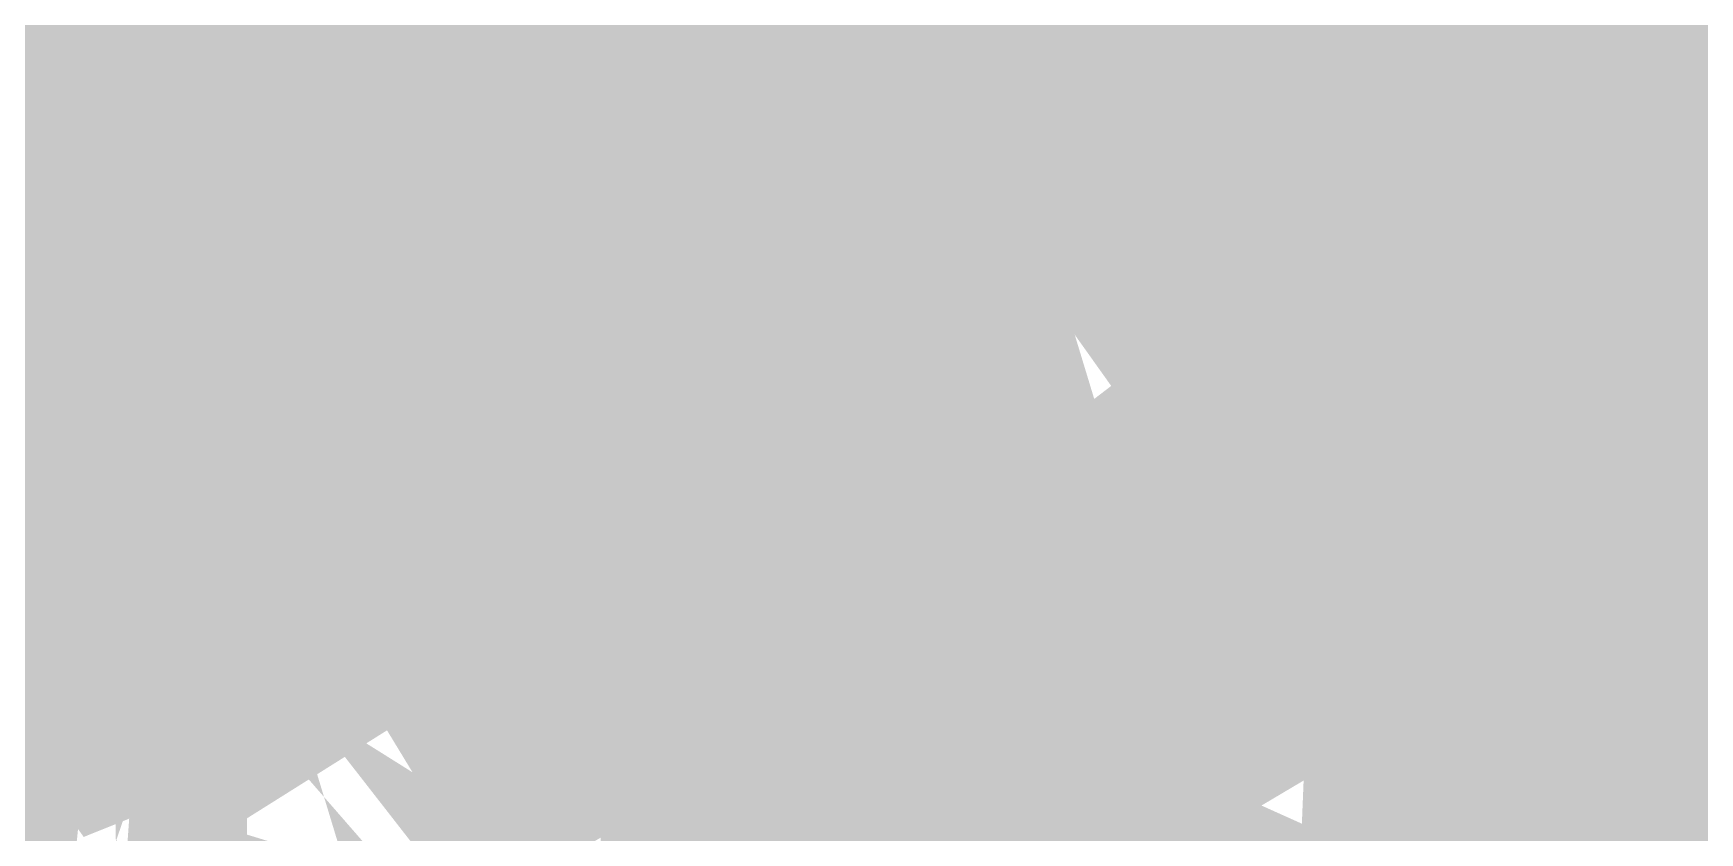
# Model space of a CAD drawing. Header units: millimetres. Extents: x -0.5 to 77.7, y -66.2 to -6.
# Drawn here: x 47.675 to 48.1714, y -23.548 to -23.3099 of the extents above; entities that cross this region are included whole.
import ezdxf

# ---------------------------------------------------------------- set-up
doc = ezdxf.new("R2010")
doc.units = ezdxf.units.MM
doc.header["$MEASUREMENT"] = 0
doc.layers.add('Inner1', color=7, linetype='Continuous', true_color=0x999966)
doc.layers.add('Top-Silkscreen-Layer', color=7, linetype='Continuous', true_color=0xffcc00)

msp = doc.modelspace()

# ---------------------------------------------------------------- hatches: boundary and pattern name
at = {"layer": 'Inner1'}
msp.add_hatch(color=256, dxfattribs=at).paths.add_polyline_path([(77.23901, -6.45415), (77.23901, -65.68199), (-0.02286, -65.68199), (-0.02286, -6.45415)])
at = {"layer": 'Top-Silkscreen-Layer'}
for points in [[(47.83282, -23.33482), (47.81643, -23.3534), (47.80781, -23.37012), (47.82199, -23.38832), (47.83616, -23.40651), (47.85178, -23.39726)], [(47.72948, -23.34343), (47.7271, -23.38209), (47.7356, -23.39407), (47.75185, -23.38754), (47.7681, -23.38102), (47.7681, -23.36765)], [(47.92588, -23.34901), (47.92715, -23.38795), (47.9362, -23.40077), (47.95215, -23.39131), (47.9681, -23.38185), (47.9681, -23.36798)], [(48.02588, -23.34901), (48.02764, -23.38454), (48.03719, -23.39444), (48.05264, -23.38528), (48.0579, -23.34881)], [(47.82508, -23.45963), (47.82581, -23.50407), (47.83853, -23.5198), (47.85268, -23.51141), (47.85118, -23.45022), (47.83705, -23.44589)], [(47.92932, -23.45812), (47.92766, -23.49924), (47.93737, -23.50932), (47.95142, -23.5016), (47.9584, -23.46277)], [(48.02938, -23.45812), (48.04042, -23.50256), (48.06488, -23.47773)], [(47.72827, -23.46204), (47.73033, -23.50232), (47.73758, -23.50921), (47.75152, -23.50154), (47.7584, -23.46277)]]:
    msp.add_hatch(color=256, dxfattribs=at).paths.add_polyline_path(points)

# ---------------------------------------------------------------- linework, layer by layer
at = {"layer": 'Top-Silkscreen-Layer', "const_width": 0.254}
for points in [[(48.21368, -22.88259), (48.24024, -22.95206), (48.2444, -22.87355), (48.22426, -22.87045)], [(48.02329, -23.23413), (48.05699, -23.28146), (48.03968, -23.22158)], [(48.02047, -23.11619), (48.06065, -23.16777), (48.04672, -23.10462), (48.03286, -23.10087)], [(48.0212, -22.99842), (48.04745, -23.06308), (48.07037, -23.02661)], [(48.22065, -23.23065), (48.25699, -23.28146), (48.24441, -23.21892), (48.23321, -23.21511)], [(47.73327, -22.99073), (47.70843, -23.02661), (47.76533, -23.05554)], [(48.22138, -23.11294), (48.23802, -23.17571), (48.2681, -23.13872)], [(48.39785, -23.17555), (48.4077, -23.21926), (48.36724, -23.21782)], [(48.12513, -23.24165), (48.11695, -23.25598), (48.12513, -23.27032), (48.15078, -23.2754), (48.13589, -23.22731)], [(47.92047, -23.11619), (47.9081, -23.1413), (47.92047, -23.16641), (47.93285, -23.18173), (47.94672, -23.17797), (47.97037, -23.1413), (47.94672, -23.10462), (47.93285, -23.10087)], [(48.12346, -23.122), (48.12513, -23.15799), (48.13715, -23.17095), (48.14888, -23.16386), (48.1581, -23.11836)], [(47.62932, -23.11406), (47.62746, -23.15902), (47.63705, -23.1726), (47.65132, -23.16688), (47.6656, -23.16116), (47.66724, -23.14145), (47.66889, -23.12173), (47.66003, -23.11431)], [(47.52827, -23.34736), (47.55309, -23.38818), (47.5656, -23.38455), (47.56727, -23.36786)], [(47.93282, -23.22004), (47.91635, -23.23887), (47.90765, -23.25576), (47.91882, -23.27307), (47.96876, -23.24109)], [(47.52809, -23.23019), (47.52143, -23.25598), (47.56708, -23.27176), (47.57364, -23.25598), (47.56708, -23.24022)], [(47.83282, -23.33482), (47.81643, -23.3534), (47.80781, -23.37012), (47.82199, -23.38832), (47.83616, -23.40651), (47.85178, -23.39726)], [(47.7231, -23.23878), (47.71241, -23.25598), (47.7231, -23.27318), (47.76976, -23.25598)], [(47.62827, -23.23267), (47.63198, -23.2749), (47.64087, -23.28412), (47.65323, -23.27709), (47.65727, -23.23073)], [(47.8181, -23.22731), (47.82047, -23.28109), (47.83285, -23.29642), (47.84672, -23.29272), (47.86792, -23.22693)], [(47.72948, -23.34343), (47.7271, -23.38209), (47.7356, -23.39407), (47.75185, -23.38754), (47.7681, -23.38102), (47.7681, -23.36765)], [(47.92588, -23.34901), (47.92715, -23.38795), (47.9362, -23.40077), (47.95215, -23.39131), (47.9681, -23.38185), (47.9681, -23.36798)], [(47.52797, -23.46566), (47.55178, -23.50314), (47.5656, -23.49894), (47.56712, -23.48426)], [(48.3195, -23.78918), (48.33842, -23.86383), (48.35753, -23.86383), (48.36532, -23.85108)], [(48.02938, -23.45812), (48.04042, -23.50256), (48.06488, -23.47773)], [(47.42252, -23.35203), (47.41718, -23.36781), (47.42405, -23.38214), (47.4731, -23.36519), (47.44447, -23.33627), (47.42785, -23.33627)], [(48.02588, -23.34901), (48.02764, -23.38454), (48.03719, -23.39444), (48.05264, -23.38528), (48.0579, -23.34881)], [(48.22117, -23.3504), (48.22522, -23.38525), (48.23733, -23.39435), (48.25272, -23.38523), (48.25773, -23.35137)], [(47.52758, -23.58141), (47.54263, -23.61625), (47.55699, -23.57457)], [(47.82508, -23.45963), (47.82581, -23.50407), (47.83853, -23.5198), (47.85268, -23.51141), (47.85118, -23.45022), (47.83705, -23.44589)], [(47.42797, -23.58035), (47.45178, -23.61783), (47.4656, -23.61362), (47.46727, -23.59708)], [(47.92932, -23.45812), (47.92766, -23.49924), (47.93737, -23.50932), (47.95142, -23.5016), (47.9584, -23.46277)], [(47.72777, -23.58096), (47.75624, -23.61222), (47.76875, -23.60569), (47.76542, -23.59283)], [(48.2236, -23.46734), (48.21343, -23.48372), (48.22558, -23.4968), (48.23773, -23.50989), (48.25041, -23.50036), (48.25532, -23.4637)], [(47.72827, -23.46204), (47.73033, -23.50232), (47.73758, -23.50921), (47.75152, -23.50154), (47.7584, -23.46277)], [(47.92812, -23.57706), (47.9606, -23.60934), (47.97059, -23.60094), (47.96007, -23.58472)], [(47.42777, -23.69565), (47.45561, -23.72958), (47.4681, -23.72598), (47.4681, -23.71217)], [(48.0291, -23.57252), (48.02999, -23.61094), (48.03688, -23.61749), (48.04999, -23.61178), (48.05532, -23.57838)], [(47.82908, -23.56894), (47.82572, -23.61605), (47.83751, -23.63158), (47.85156, -23.62276), (47.8656, -23.61394), (47.8656, -23.59164), (47.8656, -23.56933), (47.8522, -23.56522)], [(48.22501, -23.5802), (48.21629, -23.59547), (48.22145, -23.60492), (48.25563, -23.60924), (48.2656, -23.6008), (48.25719, -23.58465)], [(47.82796, -23.80677), (47.85784, -23.84105), (47.8581, -23.80648)]]:
    msp.add_lwpolyline(points, close=True, dxfattribs=at)
for points in [[(48.30559, -23.22262), (48.2931, -23.25276), (48.30559, -23.28698)], [(48.3205, -23.44526), (48.30319, -23.50002), (48.37336, -23.50465)]]:
    msp.add_lwpolyline(points, dxfattribs=at)

doc.saveas('drawing.dxf')
